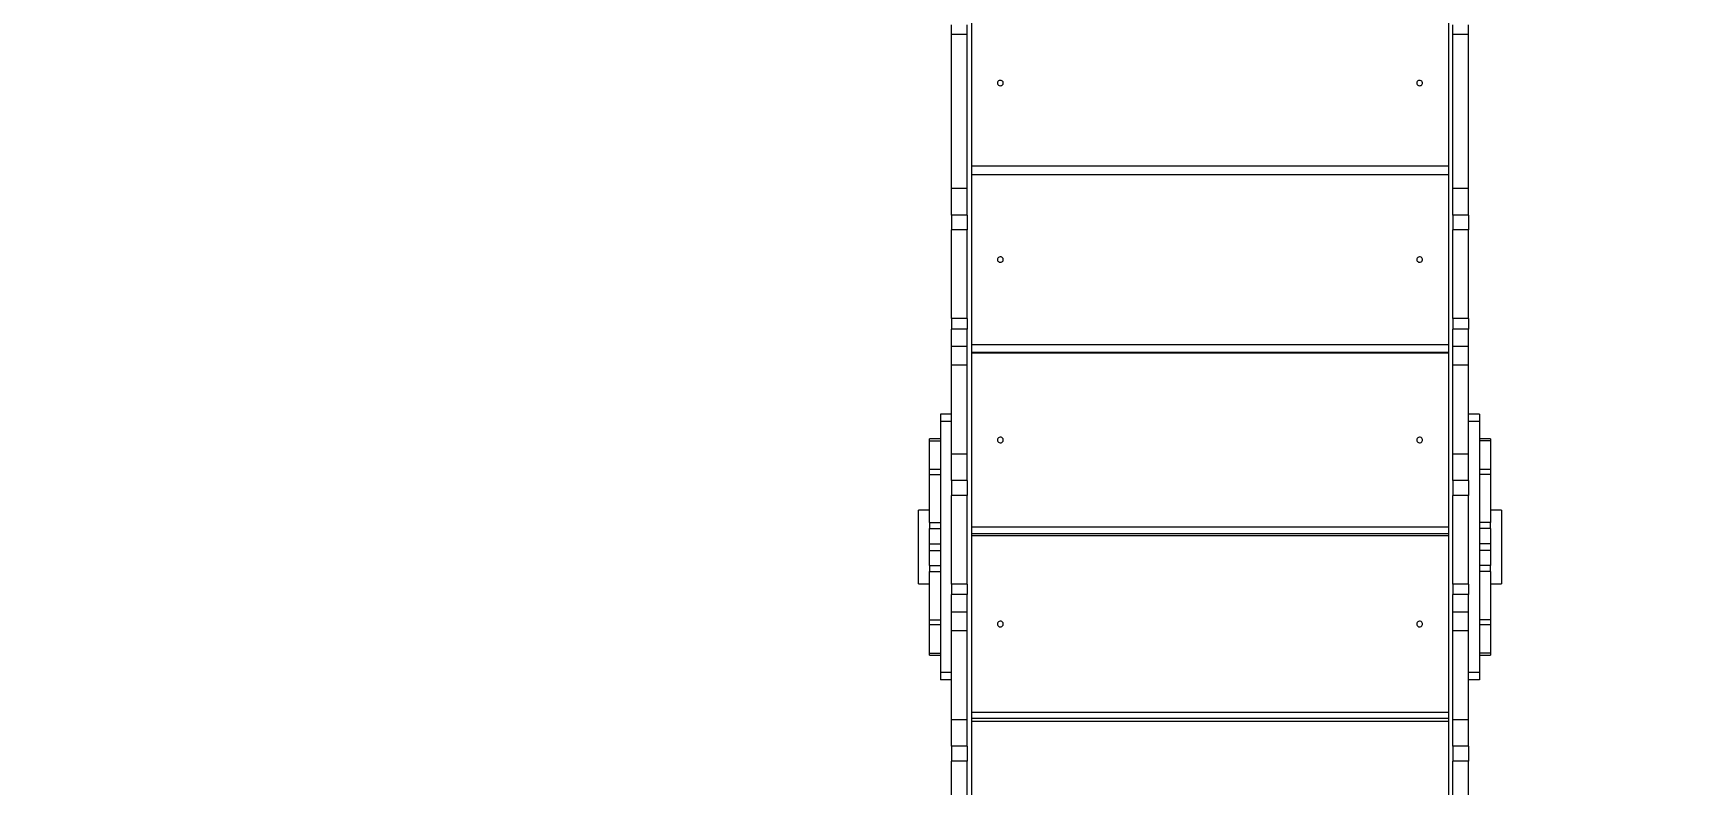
# Model space of a CAD drawing. Header units: millimetres. Extents: x -6332 to 8932, y -6739 to 7096.
# Drawn here: x -3440 to -1180, y 1828 to 2846 of the extents above; entities that cross this region are included whole.
import ezdxf

# ---------------------------------------------------------------- set-up
doc = ezdxf.new("R2010")
doc.units = ezdxf.units.MM
for name, color, linetype in [('DIKOM_ОБЪЕКТ', 7, 'Continuous'), ('DIKOM_РАЗМЕР_ЗОНА', 7, 'Continuous'), ('DIKOM_РАЗМЕР_ОБЪЕКТА', 7, 'Continuous')]:
    doc.layers.add(name, color=color, linetype=linetype)
doc.styles.add('style1', font='arial.ttf', dxfattribs={"width": 0.8})
doc.dimstyles.new('1-50', dxfattribs={"dimtxt": 300, "dimasz": 200, "dimexe": 100, "dimexo": 0, "dimgap": 100, "dimtad": 1, "dimtxsty": 'style1', "dimcen": 200, "dimclrd": 7, "dimclre": 7, "dimclrt": 7, "dimadec": 1, "dimazin": 2, "dimtfac": 1, "dimtmove": 0, "dimatfit": 2, "dimfxl": 0, "dimlwd": 25, "dimlwe": 18, "dimarcsym": 0})

# ---------------------------------------------------------------- blocks, each defined once
blk = doc.blocks.new('*D9')
at = {"layer": 'Defpoints', "color": 0, "transparency": 16777216}
for p in [(777.2, 5594), (-4228.7, -3389.8), (7301.7, -3389.8)]:
    blk.add_point(p, dxfattribs=at)
at = {"layer": 'DIKOM_РАЗМЕР_ОБЪЕКТА', "color": 7, "lineweight": 18, "transparency": 16777216}
for p, q in [((777.2, 5594), (7401.7, 5594)), ((-4228.7, -3389.8), (7401.7, -3389.8))]:
    blk.add_line(p, q, dxfattribs=at)
at = {"layer": 'DIKOM_РАЗМЕР_ОБЪЕКТА', "color": 7, "lineweight": 25, "transparency": 16777216}
blk.add_line((7301.7, 5394), (7301.7, -3189.8), dxfattribs=at)
at = {"layer": 'DIKOM_РАЗМЕР_ОБЪЕКТА', "color": 7, "transparency": 16777216}
for points in [[(7268.4, 5394), (7335.1, 5394), (7301.7, 5594)], [(7268.4, -3189.8), (7335.1, -3189.8), (7301.7, -3389.8)]]:
    blk.add_solid(points, dxfattribs=at)
at = {"layer": 'DIKOM_РАЗМЕР_ОБЪЕКТА', "color": 7, "transparency": 16777216, "insert": (7048.6, 1153.7), "char_height": 300, "attachment_point": 5, "rotation": 90, "style": 'style1'}
blk.add_mtext('9000', dxfattribs=at)
blk = doc.blocks.new('*D10')
at = {"layer": 'Defpoints', "color": 0, "transparency": 16777216}
for p in [(4034.8, 3636.6), (-4490.8, -1960.5), (4034.8, -5533.4)]:
    blk.add_point(p, dxfattribs=at)
at = {"layer": 'DIKOM_РАЗМЕР_ОБЪЕКТА', "color": 7, "lineweight": 18, "transparency": 16777216}
for p, q in [((4034.8, 3636.6), (4034.8, -5633.4)), ((-4490.8, -1960.5), (-4490.8, -5633.4))]:
    blk.add_line(p, q, dxfattribs=at)
at = {"layer": 'DIKOM_РАЗМЕР_ОБЪЕКТА', "color": 7, "lineweight": 25, "transparency": 16777216}
blk.add_line((-4290.8, -5533.4), (3834.8, -5533.4), dxfattribs=at)
at = {"layer": 'DIKOM_РАЗМЕР_ОБЪЕКТА', "color": 7, "transparency": 16777216}
for points in [[(-4290.8, -5500.1), (-4290.8, -5566.7), (-4490.8, -5533.4)], [(3834.8, -5500.1), (3834.8, -5566.7), (4034.8, -5533.4)]]:
    blk.add_solid(points, dxfattribs=at)
at = {"layer": 'DIKOM_РАЗМЕР_ОБЪЕКТА', "color": 7, "transparency": 16777216, "insert": (308, -5280.2), "char_height": 300, "attachment_point": 5, "style": 'style1'}
blk.add_mtext('8500', dxfattribs=at)
blk = doc.blocks.new('*D11')
at = {"layer": 'Defpoints', "color": 0, "transparency": 16777216}
for p in [(1114.3, 7096.4), (-4349.6, -4627.3), (8831.8, -4627.3)]:
    blk.add_point(p, dxfattribs=at)
at = {"layer": 'DIKOM_РАЗМЕР_ЗОНА', "color": 7, "lineweight": 18, "transparency": 16777216}
for p, q in [((1114.3, 7096.4), (8931.8, 7096.4)), ((-4349.6, -4627.3), (8931.8, -4627.3))]:
    blk.add_line(p, q, dxfattribs=at)
at = {"layer": 'DIKOM_РАЗМЕР_ЗОНА', "color": 7, "lineweight": 25, "transparency": 16777216}
blk.add_line((8831.8, 6896.4), (8831.8, -4427.3), dxfattribs=at)
at = {"layer": 'DIKOM_РАЗМЕР_ЗОНА', "color": 7, "transparency": 16777216}
for points in [[(8798.4, 6896.4), (8865.1, 6896.4), (8831.8, 7096.4)], [(8798.4, -4427.3), (8865.1, -4427.3), (8831.8, -4627.3)]]:
    blk.add_solid(points, dxfattribs=at)
at = {"layer": 'DIKOM_РАЗМЕР_ЗОНА', "color": 7, "transparency": 16777216, "insert": (8578.6, 1308.2), "char_height": 300, "attachment_point": 5, "rotation": 90, "style": 'style1'}
blk.add_mtext('11750', dxfattribs=at)
blk = doc.blocks.new('*D12')
at = {"layer": 'Defpoints', "color": 0, "transparency": 16777216}
for p in [(6134.4, 3354.9), (-6332, -2644.9), (6134.4, -6639)]:
    blk.add_point(p, dxfattribs=at)
at = {"layer": 'DIKOM_РАЗМЕР_ЗОНА', "color": 7, "lineweight": 18, "transparency": 16777216}
for p, q in [((6134.4, 3354.9), (6134.4, -6739)), ((-6332, -2644.9), (-6332, -6739))]:
    blk.add_line(p, q, dxfattribs=at)
at = {"layer": 'DIKOM_РАЗМЕР_ЗОНА', "color": 7, "lineweight": 25, "transparency": 16777216}
blk.add_line((-6132, -6639), (5934.4, -6639), dxfattribs=at)
at = {"layer": 'DIKOM_РАЗМЕР_ЗОНА', "color": 7, "transparency": 16777216}
for points in [[(-6132, -6605.7), (-6132, -6672.3), (-6332, -6639)], [(5934.4, -6605.7), (5934.4, -6672.3), (6134.4, -6639)]]:
    blk.add_solid(points, dxfattribs=at)
at = {"layer": 'DIKOM_РАЗМЕР_ЗОНА', "color": 7, "transparency": 16777216, "insert": (-98.8, -6385.8), "char_height": 300, "attachment_point": 5, "style": 'style1'}
blk.add_mtext('12500', dxfattribs=at)

msp = doc.modelspace()

# ---------------------------------------------------------------- linework, layer by layer
at = {"layer": 'DIKOM_ОБЪЕКТ', "color": 7, "linetype": 'Continuous', "lineweight": 15}
for p, q in [((-2169.33, 2885.087), (-2169.33, 1423.389)), ((-1523.33, 2885.087), (-1523.33, 1423.389)), ((-2196.33, 2844.571), (-2196.33, 2857.799)), ((-2175.33, 2844.571), (-2175.33, 2857.799)), ((-1517.33, 2844.571), (-1517.33, 2857.799)), ((-1496.33, 2844.571), (-1496.33, 2857.799)), ((-2175.33, 2844.571), (-2196.33, 2844.571)), ((-2196.33, 2636.087), (-2196.33, 2844.571)), ((-2175.33, 2636.087), (-2175.33, 2844.571)), ((-1496.33, 2844.571), (-1517.33, 2844.571)), ((-1517.33, 2636.087), (-1517.33, 2844.571)), ((-1496.33, 2636.087), (-1496.33, 2844.571)), ((-2134.152, 2779.947), (-2134.33, 2778.889)), ((-2133.635, 2780.911), (-2134.152, 2779.947)), ((-2132.824, 2781.695), (-2133.635, 2780.911)), ((-2131.791, 2782.23), (-2132.824, 2781.695)), ((-2130.629, 2782.468), (-2131.791, 2782.23)), ((-2129.44, 2782.388), (-2130.629, 2782.468)), ((-2128.33, 2781.998), (-2129.44, 2782.388)), ((-2127.398, 2781.331), (-2128.33, 2781.998)), ((-2126.726, 2780.447), (-2127.398, 2781.331)), ((-2126.375, 2779.424), (-2126.726, 2780.447)), ((-1566.152, 2779.947), (-1566.33, 2778.889)), ((-1565.635, 2780.911), (-1566.152, 2779.947)), ((-1564.824, 2781.695), (-1565.635, 2780.911)), ((-1563.791, 2782.23), (-1564.824, 2781.695)), ((-1562.629, 2782.468), (-1563.791, 2782.23)), ((-1561.44, 2782.388), (-1562.629, 2782.468)), ((-1560.33, 2781.998), (-1561.44, 2782.388)), ((-1559.398, 2781.331), (-1560.33, 2781.998)), ((-1558.726, 2780.447), (-1559.398, 2781.331)), ((-1558.375, 2779.424), (-1558.726, 2780.447)), ((-2134.33, 2778.889), (-2134.152, 2777.832)), ((-2134.152, 2777.832), (-2133.635, 2776.867)), ((-2133.635, 2776.867), (-2132.824, 2776.084)), ((-2132.824, 2776.084), (-2131.791, 2775.548)), ((-2131.791, 2775.548), (-2130.629, 2775.311)), ((-2130.629, 2775.311), (-2129.44, 2775.39)), ((-2129.44, 2775.39), (-2128.33, 2775.781)), ((-2128.33, 2775.781), (-2127.398, 2776.448)), ((-2127.398, 2776.448), (-2126.726, 2777.332)), ((-2126.726, 2777.332), (-2126.375, 2778.354)), ((-2126.375, 2778.354), (-2126.375, 2779.424)), ((-1566.33, 2778.889), (-1566.152, 2777.832)), ((-1566.152, 2777.832), (-1565.635, 2776.867)), ((-1565.635, 2776.867), (-1564.824, 2776.084)), ((-1564.824, 2776.084), (-1563.791, 2775.548)), ((-1563.791, 2775.548), (-1562.629, 2775.311)), ((-1562.629, 2775.311), (-1561.44, 2775.39)), ((-1561.44, 2775.39), (-1560.33, 2775.781)), ((-1560.33, 2775.781), (-1559.398, 2776.448)), ((-1559.398, 2776.448), (-1558.726, 2777.332)), ((-1558.726, 2777.332), (-1558.375, 2778.354)), ((-1558.375, 2778.354), (-1558.375, 2779.424)), ((-2169.33, 2666.732), (-1523.33, 2666.732)), ((-2169.33, 2654.811), (-1523.33, 2654.811)), ((-1523.33, 2654.692), (-2169.33, 2654.692)), ((-2175.33, 2636.087), (-2196.33, 2636.087)), ((-2196.33, 2600.087), (-2196.33, 2636.087)), ((-2175.33, 2600.087), (-2175.33, 2636.087)), ((-1496.33, 2636.087), (-1517.33, 2636.087)), ((-1517.33, 2600.087), (-1517.33, 2636.087)), ((-1496.33, 2600.087), (-1496.33, 2636.087)), ((-2175.33, 2600.087), (-2196.33, 2600.087)), ((-2196.33, 2600.087), (-2196.33, 2580.087)), ((-2175.33, 2600.087), (-2175.33, 2580.087)), ((-1496.33, 2600.087), (-1517.33, 2600.087)), ((-1517.33, 2600.087), (-1517.33, 2580.087)), ((-1496.33, 2600.087), (-1496.33, 2580.087)), ((-2175.33, 2580.087), (-2196.33, 2580.087)), ((-2196.33, 2459.801), (-2196.33, 2580.087)), ((-2175.33, 2459.801), (-2175.33, 2580.087)), ((-1496.33, 2580.087), (-1517.33, 2580.087)), ((-1517.33, 2459.801), (-1517.33, 2580.087)), ((-1496.33, 2459.801), (-1496.33, 2580.087)), ((-2134.152, 2540.824), (-2134.33, 2539.74)), ((-2134.33, 2539.74), (-2134.152, 2538.655)), ((-2133.635, 2541.812), (-2134.152, 2540.824)), ((-2134.152, 2538.655), (-2133.635, 2537.667)), ((-2132.824, 2542.615), (-2133.635, 2541.812)), ((-2133.635, 2537.667), (-2132.824, 2536.863)), ((-2131.791, 2543.164), (-2132.824, 2542.615)), ((-2132.824, 2536.863), (-2131.791, 2536.315)), ((-2130.629, 2543.407), (-2131.791, 2543.164)), ((-2131.791, 2536.315), (-2130.629, 2536.071)), ((-2129.44, 2543.326), (-2130.629, 2543.407)), ((-2130.629, 2536.071), (-2129.44, 2536.153)), ((-2128.33, 2542.925), (-2129.44, 2543.326)), ((-2129.44, 2536.153), (-2128.33, 2536.554)), ((-2127.398, 2542.242), (-2128.33, 2542.925)), ((-2128.33, 2536.554), (-2127.398, 2537.238)), ((-2126.726, 2541.336), (-2127.398, 2542.242)), ((-2127.398, 2537.238), (-2126.726, 2538.144)), ((-2126.375, 2540.288), (-2126.726, 2541.336)), ((-2126.726, 2538.144), (-2126.375, 2539.191)), ((-2126.375, 2539.191), (-2126.375, 2540.288)), ((-1566.152, 2540.824), (-1566.33, 2539.74)), ((-1566.33, 2539.74), (-1566.152, 2538.655)), ((-1565.635, 2541.812), (-1566.152, 2540.824)), ((-1566.152, 2538.655), (-1565.635, 2537.667)), ((-1564.824, 2542.615), (-1565.635, 2541.812)), ((-1565.635, 2537.667), (-1564.824, 2536.863)), ((-1563.791, 2543.164), (-1564.824, 2542.615)), ((-1564.824, 2536.863), (-1563.791, 2536.315)), ((-1562.629, 2543.407), (-1563.791, 2543.164)), ((-1563.791, 2536.315), (-1562.629, 2536.071)), ((-1561.44, 2543.326), (-1562.629, 2543.407)), ((-1562.629, 2536.071), (-1561.44, 2536.153)), ((-1560.33, 2542.925), (-1561.44, 2543.326)), ((-1561.44, 2536.153), (-1560.33, 2536.554)), ((-1559.398, 2542.242), (-1560.33, 2542.925)), ((-1560.33, 2536.554), (-1559.398, 2537.238)), ((-1558.726, 2541.336), (-1559.398, 2542.242)), ((-1559.398, 2537.238), (-1558.726, 2538.144)), ((-1558.375, 2540.288), (-1558.726, 2541.336)), ((-1558.726, 2538.144), (-1558.375, 2539.191)), ((-1558.375, 2539.191), (-1558.375, 2540.288)), ((-2175.33, 2459.801), (-2196.33, 2459.801)), ((-2196.33, 2459.801), (-2196.33, 2445.608)), ((-2175.33, 2445.608), (-2196.33, 2445.608)), ((-2196.33, 2421.92), (-2196.33, 2445.608)), ((-2175.33, 2459.801), (-2175.33, 2445.608)), ((-2175.33, 2421.92), (-2175.33, 2445.608)), ((-1496.33, 2459.801), (-1517.33, 2459.801)), ((-1517.33, 2459.801), (-1517.33, 2445.608)), ((-1496.33, 2445.608), (-1517.33, 2445.608)), ((-1517.33, 2421.92), (-1517.33, 2445.608)), ((-1496.33, 2459.801), (-1496.33, 2445.608)), ((-1496.33, 2421.92), (-1496.33, 2445.608)), ((-2175.33, 2421.92), (-2196.33, 2421.92)), ((-2196.33, 2396.372), (-2196.33, 2421.92)), ((-2175.33, 2396.372), (-2175.33, 2421.92)), ((-2169.33, 2424.787), (-1523.33, 2424.787)), ((-1496.33, 2421.92), (-1517.33, 2421.92)), ((-1517.33, 2396.372), (-1517.33, 2421.92)), ((-1496.33, 2396.372), (-1496.33, 2421.92)), ((-2175.33, 2396.372), (-2196.33, 2396.372)), ((-2196.33, 2276.087), (-2196.33, 2396.372)), ((-2175.33, 2276.087), (-2175.33, 2396.372)), ((-2169.33, 2414.181), (-1523.33, 2414.181)), ((-1523.33, 2412.657), (-2169.33, 2412.657)), ((-1496.33, 2396.372), (-1517.33, 2396.372)), ((-1517.33, 2276.087), (-1517.33, 2396.372)), ((-1496.33, 2276.087), (-1496.33, 2396.372)), ((-2196.33, 2330.087), (-2211.33, 2330.087)), ((-2211.33, 2330.087), (-2211.33, 2320.087)), ((-1481.33, 2330.087), (-1496.33, 2330.087)), ((-1481.33, 2330.087), (-1481.33, 2320.087)), ((-2196.33, 2320.087), (-2211.33, 2320.087)), ((-2211.33, 2320.087), (-2211.33, 1980.087)), ((-1481.33, 2320.087), (-1496.33, 2320.087)), ((-1481.33, 2320.087), (-1481.33, 1980.087)), ((-2211.33, 2296.718), (-2226.33, 2296.718)), ((-2226.33, 2293.871), (-2226.33, 2296.718)), ((-2226.33, 2293.871), (-2211.33, 2293.871)), ((-2226.33, 2255.235), (-2226.33, 2293.871)), ((-2134.152, 2296.3), (-2134.33, 2295.192)), ((-2134.33, 2295.192), (-2134.152, 2294.084)), ((-2133.635, 2297.309), (-2134.152, 2296.3)), ((-2134.152, 2294.084), (-2133.635, 2293.075)), ((-2132.824, 2298.131), (-2133.635, 2297.309)), ((-2133.635, 2293.075), (-2132.824, 2292.253)), ((-2131.791, 2298.691), (-2132.824, 2298.131)), ((-2132.824, 2292.253), (-2131.791, 2291.693)), ((-2130.629, 2298.94), (-2131.791, 2298.691)), ((-2131.791, 2291.693), (-2130.629, 2291.443)), ((-2129.44, 2298.857), (-2130.629, 2298.94)), ((-2130.629, 2291.443), (-2129.44, 2291.527)), ((-2128.33, 2298.447), (-2129.44, 2298.857)), ((-2129.44, 2291.527), (-2128.33, 2291.936)), ((-2127.398, 2297.749), (-2128.33, 2298.447)), ((-2128.33, 2291.936), (-2127.398, 2292.635)), ((-2126.726, 2296.823), (-2127.398, 2297.749)), ((-2127.398, 2292.635), (-2126.726, 2293.561)), ((-2126.375, 2295.752), (-2126.726, 2296.823)), ((-2126.726, 2293.561), (-2126.375, 2294.632)), ((-2126.375, 2294.632), (-2126.375, 2295.752)), ((-1566.152, 2296.3), (-1566.33, 2295.192)), ((-1566.33, 2295.192), (-1566.152, 2294.084)), ((-1565.635, 2297.309), (-1566.152, 2296.3)), ((-1566.152, 2294.084), (-1565.635, 2293.075)), ((-1564.824, 2298.131), (-1565.635, 2297.309)), ((-1565.635, 2293.075), (-1564.824, 2292.253)), ((-1563.791, 2298.691), (-1564.824, 2298.131)), ((-1564.824, 2292.253), (-1563.791, 2291.693)), ((-1562.629, 2298.94), (-1563.791, 2298.691)), ((-1563.791, 2291.693), (-1562.629, 2291.443)), ((-1561.44, 2298.857), (-1562.629, 2298.94)), ((-1562.629, 2291.443), (-1561.44, 2291.527)), ((-1560.33, 2298.447), (-1561.44, 2298.857)), ((-1561.44, 2291.527), (-1560.33, 2291.936)), ((-1559.398, 2297.749), (-1560.33, 2298.447)), ((-1560.33, 2291.936), (-1559.398, 2292.635)), ((-1558.726, 2296.823), (-1559.398, 2297.749)), ((-1559.398, 2292.635), (-1558.726, 2293.561)), ((-1558.375, 2295.752), (-1558.726, 2296.823)), ((-1558.726, 2293.561), (-1558.375, 2294.632)), ((-1558.375, 2294.632), (-1558.375, 2295.752)), ((-1466.33, 2296.718), (-1481.33, 2296.718)), ((-1466.33, 2293.871), (-1481.33, 2293.871)), ((-1466.33, 2296.718), (-1466.33, 2293.871)), ((-1466.33, 2293.871), (-1466.33, 2255.234)), ((-2175.33, 2276.087), (-2196.33, 2276.087)), ((-2196.33, 2240.087), (-2196.33, 2276.087)), ((-2175.33, 2240.087), (-2175.33, 2276.087)), ((-1496.33, 2276.087), (-1517.33, 2276.087)), ((-1517.33, 2240.087), (-1517.33, 2276.087)), ((-1496.33, 2240.087), (-1496.33, 2276.087)), ((-2211.33, 2255.235), (-2226.33, 2255.235)), ((-2226.33, 2248.567), (-2226.33, 2255.235)), ((-2226.33, 2248.567), (-2211.33, 2248.567)), ((-2226.33, 2183.301), (-2226.33, 2248.567)), ((-2175.33, 2240.087), (-2196.33, 2240.087)), ((-2196.33, 2240.087), (-2196.33, 2220.087)), ((-2175.33, 2240.087), (-2175.33, 2220.087)), ((-1496.33, 2240.087), (-1517.33, 2240.087)), ((-1517.33, 2240.087), (-1517.33, 2220.087)), ((-1496.33, 2240.087), (-1496.33, 2220.087)), ((-1466.33, 2255.236), (-1481.33, 2255.236)), ((-1466.33, 2248.568), (-1481.33, 2248.568)), ((-1466.33, 2255.236), (-1466.33, 2248.568)), ((-1466.33, 2248.568), (-1466.33, 2183.301)), ((-2175.33, 2220.087), (-2196.33, 2220.087)), ((-2196.33, 2099.801), (-2196.33, 2220.087)), ((-2175.33, 2099.801), (-2175.33, 2220.087)), ((-1496.33, 2220.087), (-1517.33, 2220.087)), ((-1517.33, 2099.801), (-1517.33, 2220.087)), ((-1496.33, 2099.801), (-1496.33, 2220.087)), ((-2226.33, 2200.087), (-2241.33, 2200.087)), ((-2241.33, 2100.087), (-2241.33, 2200.087)), ((-1451.33, 2200.087), (-1466.33, 2200.087)), ((-1451.33, 2200.087), (-1451.33, 2100.087)), ((-2226.33, 2183.301), (-2211.33, 2183.301)), ((-2226.33, 2183.301), (-2226.33, 2175.229)), ((-2226.33, 2175.229), (-2211.33, 2175.229)), ((-2226.33, 2154.599), (-2226.33, 2175.229)), ((-2169.33, 2177.727), (-1523.33, 2177.727)), ((-1466.33, 2183.301), (-1481.33, 2183.301)), ((-1466.33, 2175.229), (-1481.33, 2175.229)), ((-1466.33, 2175.229), (-1466.33, 2183.301)), ((-1466.33, 2175.229), (-1466.33, 2154.6)), ((-2226.33, 2154.599), (-2211.33, 2154.599)), ((-2226.33, 2145.574), (-2226.33, 2154.599)), ((-2169.33, 2168.495), (-1523.33, 2168.495)), ((-1523.33, 2165.27), (-2169.33, 2165.27)), ((-1466.33, 2154.6), (-1481.33, 2154.6)), ((-1466.33, 2154.6), (-1466.33, 2145.575)), ((-2226.33, 2145.574), (-2211.33, 2145.574)), ((-2226.33, 2124.945), (-2226.33, 2145.574)), ((-2226.33, 2124.945), (-2211.33, 2124.945)), ((-2226.33, 2124.945), (-2226.33, 2116.873)), ((-1466.33, 2145.575), (-1481.33, 2145.575)), ((-1466.33, 2124.946), (-1481.33, 2124.946)), ((-1466.33, 2145.575), (-1466.33, 2124.946)), ((-1466.33, 2116.873), (-1466.33, 2124.946)), ((-2226.33, 2116.873), (-2211.33, 2116.873)), ((-2226.33, 2051.607), (-2226.33, 2116.873)), ((-1466.33, 2116.873), (-1481.33, 2116.873)), ((-1466.33, 2116.873), (-1466.33, 2051.607)), ((-2241.33, 2100.087), (-2226.33, 2100.087)), ((-2175.33, 2099.801), (-2196.33, 2099.801)), ((-2196.33, 2099.801), (-2196.33, 2085.609)), ((-2175.33, 2085.609), (-2196.33, 2085.609)), ((-2196.33, 2061.92), (-2196.33, 2085.609)), ((-2175.33, 2099.801), (-2175.33, 2085.609)), ((-2175.33, 2061.92), (-2175.33, 2085.609)), ((-1496.33, 2099.801), (-1517.33, 2099.801)), ((-1517.33, 2099.801), (-1517.33, 2085.609)), ((-1496.33, 2085.609), (-1517.33, 2085.609)), ((-1517.33, 2061.92), (-1517.33, 2085.609)), ((-1496.33, 2099.801), (-1496.33, 2085.609)), ((-1496.33, 2061.92), (-1496.33, 2085.609)), ((-1466.33, 2100.087), (-1451.33, 2100.087)), ((-2175.33, 2061.92), (-2196.33, 2061.92)), ((-2196.33, 2036.372), (-2196.33, 2061.92)), ((-2175.33, 2036.372), (-2175.33, 2061.92)), ((-1496.33, 2061.92), (-1517.33, 2061.92)), ((-1517.33, 2036.372), (-1517.33, 2061.92)), ((-1496.33, 2036.372), (-1496.33, 2061.92)), ((-2226.33, 2051.607), (-2211.33, 2051.607)), ((-2226.33, 2044.939), (-2226.33, 2051.607)), ((-2226.33, 2044.939), (-2211.33, 2044.939)), ((-2226.33, 2006.302), (-2226.33, 2044.939)), ((-2175.33, 2036.372), (-2196.33, 2036.372)), ((-2196.33, 1916.087), (-2196.33, 2036.372)), ((-2175.33, 1916.087), (-2175.33, 2036.372)), ((-2134.152, 2046.889), (-2134.33, 2045.762)), ((-2134.33, 2045.762), (-2134.152, 2044.634)), ((-2133.635, 2047.916), (-2134.152, 2046.889)), ((-2134.152, 2044.634), (-2133.635, 2043.607)), ((-2132.824, 2048.752), (-2133.635, 2047.916)), ((-2133.635, 2043.607), (-2132.824, 2042.772)), ((-2131.791, 2049.322), (-2132.824, 2048.752)), ((-2132.824, 2042.772), (-2131.791, 2042.202)), ((-2130.629, 2049.575), (-2131.791, 2049.322)), ((-2131.791, 2042.202), (-2130.629, 2041.948)), ((-2129.44, 2049.49), (-2130.629, 2049.575)), ((-2130.629, 2041.948), (-2129.44, 2042.033)), ((-2128.33, 2049.074), (-2129.44, 2049.49)), ((-2129.44, 2042.033), (-2128.33, 2042.45)), ((-2127.398, 2048.363), (-2128.33, 2049.074)), ((-2128.33, 2042.45), (-2127.398, 2043.16)), ((-2126.726, 2047.421), (-2127.398, 2048.363)), ((-2127.398, 2043.16), (-2126.726, 2044.103)), ((-2126.375, 2046.332), (-2126.726, 2047.421)), ((-2126.726, 2044.103), (-2126.375, 2045.192)), ((-2126.375, 2045.192), (-2126.375, 2046.332)), ((-1566.152, 2046.889), (-1566.33, 2045.762)), ((-1566.33, 2045.762), (-1566.152, 2044.634)), ((-1565.635, 2047.916), (-1566.152, 2046.889)), ((-1566.152, 2044.634), (-1565.635, 2043.607)), ((-1564.824, 2048.752), (-1565.635, 2047.916)), ((-1565.635, 2043.607), (-1564.824, 2042.772)), ((-1563.791, 2049.322), (-1564.824, 2048.752)), ((-1564.824, 2042.772), (-1563.791, 2042.202)), ((-1562.629, 2049.575), (-1563.791, 2049.322)), ((-1563.791, 2042.202), (-1562.629, 2041.948)), ((-1561.44, 2049.49), (-1562.629, 2049.575)), ((-1562.629, 2041.948), (-1561.44, 2042.033)), ((-1560.33, 2049.074), (-1561.44, 2049.49)), ((-1561.44, 2042.033), (-1560.33, 2042.45)), ((-1559.398, 2048.363), (-1560.33, 2049.074)), ((-1560.33, 2042.45), (-1559.398, 2043.16)), ((-1558.726, 2047.421), (-1559.398, 2048.363)), ((-1559.398, 2043.16), (-1558.726, 2044.103)), ((-1558.375, 2046.332), (-1558.726, 2047.421)), ((-1558.726, 2044.103), (-1558.375, 2045.192)), ((-1558.375, 2045.192), (-1558.375, 2046.332)), ((-1496.33, 2036.372), (-1517.33, 2036.372)), ((-1517.33, 1916.087), (-1517.33, 2036.372)), ((-1496.33, 1916.087), (-1496.33, 2036.372)), ((-1466.33, 2051.607), (-1481.33, 2051.607)), ((-1481.33, 2044.939), (-1466.33, 2044.939)), ((-1466.33, 2051.607), (-1466.33, 2044.939)), ((-1466.33, 2044.938), (-1466.33, 2006.302)), ((-2226.33, 2006.302), (-2211.33, 2006.302)), ((-2226.33, 2003.456), (-2226.33, 2006.302)), ((-2226.33, 2003.456), (-2211.33, 2003.456)), ((-1466.33, 2006.302), (-1481.33, 2006.302)), ((-1481.33, 2003.456), (-1466.33, 2003.456)), ((-1466.33, 2006.302), (-1466.33, 2003.456)), ((-2196.33, 1980.087), (-2211.33, 1980.087)), ((-2211.33, 1980.087), (-2211.33, 1970.087)), ((-2196.33, 1970.087), (-2211.33, 1970.087)), ((-1481.33, 1980.087), (-1496.33, 1980.087)), ((-1481.33, 1970.087), (-1496.33, 1970.087)), ((-1481.33, 1980.087), (-1481.33, 1970.087)), ((-2169.33, 1926.253), (-1523.33, 1926.253)), ((-2175.33, 1916.087), (-2196.33, 1916.087)), ((-2196.33, 1880.087), (-2196.33, 1916.087)), ((-2175.33, 1880.087), (-2175.33, 1916.087)), ((-2169.33, 1918.338), (-1523.33, 1918.338)), ((-1523.33, 1913.587), (-2169.33, 1913.587)), ((-1496.33, 1916.087), (-1517.33, 1916.087)), ((-1517.33, 1880.087), (-1517.33, 1916.087)), ((-1496.33, 1880.087), (-1496.33, 1916.087)), ((-2175.33, 1880.087), (-2196.33, 1880.087)), ((-2196.33, 1880.087), (-2196.33, 1860.087)), ((-2175.33, 1880.087), (-2175.33, 1860.087)), ((-1496.33, 1880.087), (-1517.33, 1880.087)), ((-1517.33, 1880.087), (-1517.33, 1860.087)), ((-1496.33, 1880.087), (-1496.33, 1860.087)), ((-2175.33, 1860.087), (-2196.33, 1860.087)), ((-2196.33, 1720.087), (-2196.33, 1860.087)), ((-2175.33, 1720.087), (-2175.33, 1860.087)), ((-1496.33, 1860.087), (-1517.33, 1860.087)), ((-1517.33, 1720.087), (-1517.33, 1860.087)), ((-1496.33, 1720.087), (-1496.33, 1860.087))]:
    msp.add_line(p, q, dxfattribs=at)

# ---------------------------------------------------------------- dimensions: what is measured, and where the dimension line sits
at = {"layer": 'DIKOM_РАЗМЕР_ЗОНА'}
dim = msp.add_linear_dim(base=(8831.757, -4627.344), p1=(1114.346, 7096.351), p2=(-4349.589, -4627.344), angle=90, text='11750', dimstyle='1-50', dxfattribs=at)
dim.commit()
dim.dimension.update_dxf_attribs({"geometry": '*D11', "text_midpoint": (8831.757, 1308.196), "dimtype": 160})
dim = msp.add_linear_dim(base=(6134.379, -6639), p1=(-6332, -2644.933), p2=(6134.379, 3354.853), text='12500', dimstyle='1-50', dxfattribs=at)
dim.commit()
dim.dimension.update_dxf_attribs({"geometry": '*D12', "text_midpoint": (-98.81, -6639), "dimtype": 160})
at = {"layer": 'DIKOM_РАЗМЕР_ОБЪЕКТА'}
dim = msp.add_linear_dim(base=(7301.722, -3389.779), p1=(777.17, 5593.968), p2=(-4228.728, -3389.779), angle=90, text='9000', dimstyle='1-50', dxfattribs=at)
dim.commit()
dim.dimension.update_dxf_attribs({"geometry": '*D9', "text_midpoint": (7301.722, 1153.714), "dimtype": 160})
dim = msp.add_linear_dim(base=(4034.777, -5533.386), p1=(-4490.848, -1960.464), p2=(4034.777, 3636.587), text='8500', dimstyle='1-50', dxfattribs=at)
dim.commit()
dim.dimension.update_dxf_attribs({"geometry": '*D10', "text_midpoint": (308.034, -5533.386), "dimtype": 160})

doc.saveas('drawing.dxf')
